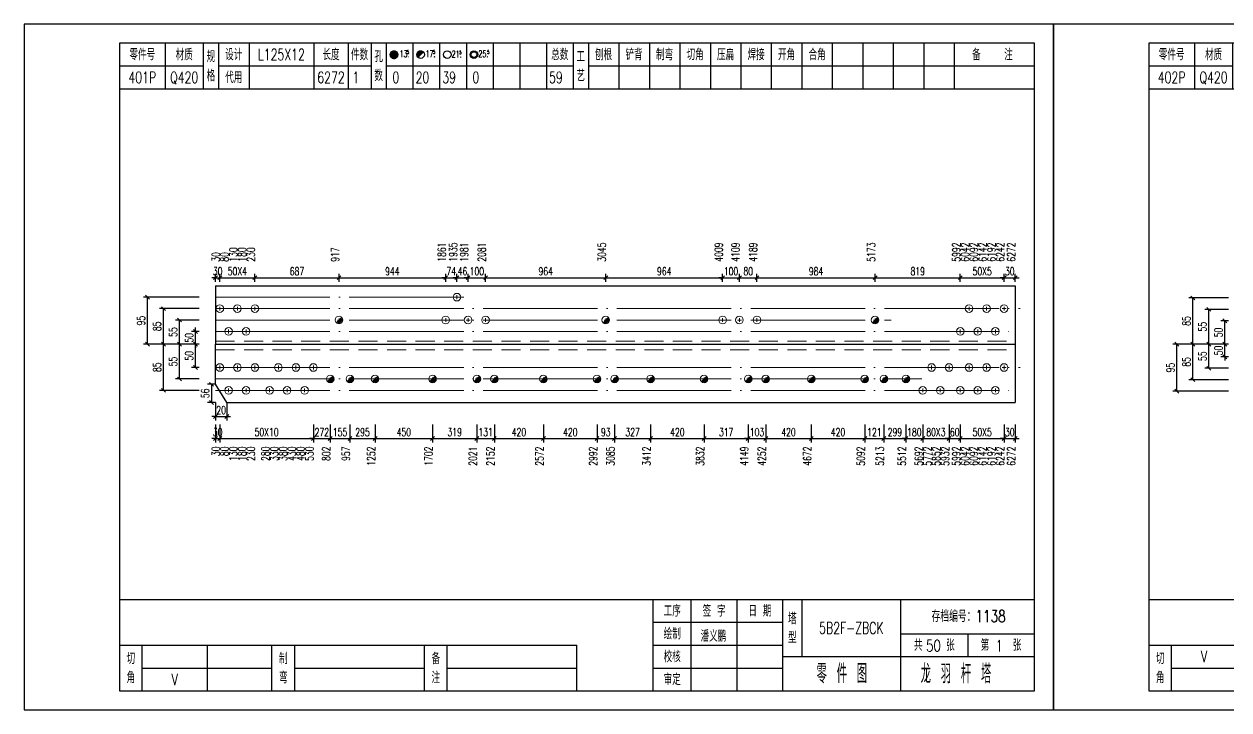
# Model space of a CAD drawing. Header units: millimetres. Extents: x 0 to 30240, y -10896 to -1348.
# Drawn here: x 0 to 316, y -3152.2 to -2972.2 of the extents above; entities that cross this region are included whole.
import ezdxf
from ezdxf.enums import TextEntityAlignment as Align

# ---------------------------------------------------------------- set-up
doc = ezdxf.new("R2010")
doc.units = ezdxf.units.MM
doc.header["$LTSCALE"] = 20
doc.header["$PDMODE"] = 1
doc.linetypes.add('DASHDOT2X', pattern=[1.75, 1.5, -0.125, 0, -0.125])
doc.linetypes.add('HIDDEN', pattern=[0.375, 0.25, -0.125])
for name, color, linetype, lineweight in [('1', 7, 'Continuous', 25), ('11', 3, 'Continuous', 13), ('2', 1, 'HIDDEN', 13), ('5', 1, 'Continuous', 13), ('7', 2, 'DASHDOT2X', 13)]:
    doc.layers.add(name, color=color, linetype=linetype, lineweight=lineweight)
doc.styles.get("Standard").update_dxf_attribs({"font": 'simplex', "width": 0.7, "bigfont": 'gbhzfs.shx'})
doc.styles.add('SYMBOL_TXT', font='txt.shx', dxfattribs={"width": 0.6})
doc.styles.add('TITLE_TXT', font='simplex.shx', dxfattribs={"width": 0.75, "height": 2.5, "bigfont": 'gbhzfs.shx'})
doc.dimstyles.get("Standard").update_dxf_attribs({"dimtxt": 2.1, "dimasz": 1, "dimexe": 1.05, "dimexo": 0, "dimgap": 0.63, "dimtad": 1, "dimzin": 0, "dimdsep": 46, "dimtxsty": 'standard', "dimblk": 'OBLIQUE', "dimblk1": 'OBLIQUE', "dimblk2": 'OBLIQUE', "dimcen": 0.09, "dimadec": 0, "dimazin": 0, "dimtfac": 1, "dimtdec": 1, "dimtix": 1, "dimtmove": 0, "dimatfit": 3, "dimfxl": 0, "dimtolj": 1, "dimtzin": 0, "dimarcsym": 0})
pattern_1 = [(0, (-3, 0), (0, 0.0125), [])]

# ---------------------------------------------------------------- blocks, each defined once
blk = doc.blocks.new('_Oblique')
at = {"color": 0, "linetype": 'ByBlock', "lineweight": -2}
blk.add_line((-0.5, -0.5), (0.5, 0.5), dxfattribs=at)
blk = doc.blocks.new('*D6797')
at = {"layer": '1', "color": 0, "lineweight": -2}
for p, q in [((314.95, -3056.16), (314.95, -3055.16)), ((315.95, -3056.16), (313.9, -3056.16)), ((314.95, -3059.49), (314.95, -3056.16)), ((315.95, -3059.49), (313.9, -3059.49)), ((314.95, -3059.49), (314.95, -3060.49))]:
    blk.add_line(p, q, dxfattribs=at)
at = {"layer": 'Defpoints', "color": 0}
for p in [(314.95, -3056.16), (315.95, -3056.16), (315.95, -3059.49)]:
    blk.add_point(p, dxfattribs=at)
at = {"layer": '1', "color": 0, "lineweight": -2}
for p, rotation in [((314.95, -3056.16), 270), ((314.95, -3059.49), 90)]:
    blk.add_blockref('_Oblique', p, dxfattribs=dict(at, rotation=rotation))
at = {"layer": '1', "color": 0, "insert": (313.27, -3057.83), "char_height": 2.1, "attachment_point": 5, "rotation": 90}
blk.add_mtext('\\A1;50', dxfattribs=at)
blk = doc.blocks.new('M12_HOLE')
h = blk.add_hatch()
h.set_pattern_fill('LINE', scale=0.1, style=0)
h.set_pattern_definition(pattern_1)
h.paths.add_polyline_path([(-5, 0, 1), (-1, 0, 1)])
at = {"color": 7}
blk.add_circle((-3, 0), 2, dxfattribs=at)
at = {"color": 7, "attachment_point": 1, "style": 'SYMBOL_TXT'}
for s, insert, char_height, width in [('13\\f??|b0|i0|c0|p54;.', (-0.12, 2.11), 3.5, 5.7075), ('5', (3.74, 2.26), 1.8, 2.9309)]:
    blk.add_mtext(s, dxfattribs=dict(at, insert=insert, char_height=char_height, width=width))
blk = doc.blocks.new('M16_HOLE')
h = blk.add_hatch()
h.set_pattern_fill('LINE', scale=0.1, style=0)
h.set_pattern_definition(pattern_1)
h.paths.add_polyline_path([(-1.59, 1.41, 0.668179), (-5, 0, 0.198912), (-4.41, -1.41)])
at = {"color": 7}
blk.add_circle((-3, 0), 2, dxfattribs=at)
at = {"color": 7, "attachment_point": 1, "style": 'SYMBOL_TXT'}
for s, insert, char_height, width in [('17.', (-0.44, 2.13), 3.5, 6.3164), ('5', (3.56, 2.25), 1.8, 1.822)]:
    blk.add_mtext(s, dxfattribs=dict(at, insert=insert, char_height=char_height, width=width))
blk = doc.blocks.new('M20_HOLE')
at = {"color": 7}
blk.add_circle((-3, 0), 2, dxfattribs=at)
at = {"color": 7, "attachment_point": 1, "style": 'SYMBOL_TXT'}
for s, insert, char_height, width in [('21.', (-0.69, 2.01), 3.5, 6.0735), ('5', (3.32, 2.01), 1.8, 1.4576)]:
    blk.add_mtext(s, dxfattribs=dict(at, insert=insert, char_height=char_height, width=width))
blk = doc.blocks.new('M24_HOLE')
at = {"color": 7}
for radius in [2, 1.5]:
    blk.add_circle((-3, 0), radius, dxfattribs=at)
at = {"color": 7, "attachment_point": 1, "style": 'SYMBOL_TXT'}
for s, insert, char_height, width in [('25.', (-0.69, 2.13), 3.5, 2.4294), ('5', (3.93, 2.25), 1.8, 1.9435)]:
    blk.add_mtext(s, dxfattribs=dict(at, insert=insert, char_height=char_height, width=width))
blk = doc.blocks.new('JgCard')
for p, q in [((270, 180), (0, 180)), ((0, 180), (0, 0)), ((270, 0), (270, 180)), ((265, 175), (25, 175)), ((25, 175), (25, 5)), ((37, 175), (37, 163)), ((47, 175), (47, 163)), ((51, 175), (51, 163)), ((59, 175), (59, 163)), ((76, 175), (76, 163)), ((85, 175), (85, 163)), ((91, 175), (91, 163)), ((95, 175), (95, 163)), ((102, 175), (102, 163)), ((109, 175), (109, 163)), ((116, 175), (116, 163)), ((123, 175), (123, 163)), ((130, 175), (130, 163)), ((137, 175), (137, 163)), ((144, 175), (144, 163)), ((148, 175), (148, 163)), ((156, 175), (156, 163)), ((164, 175), (164, 163)), ((172, 175), (172, 163)), ((180, 175), (180, 163)), ((188, 175), (188, 163)), ((196, 175), (196, 163)), ((204, 175), (204, 163)), ((212, 175), (212, 163)), ((220, 175), (220, 163)), ((228, 175), (228, 163)), ((236, 175), (236, 163)), ((244, 175), (244, 163)), ((265, 5), (265, 175)), ((25, 169), (47, 169)), ((51, 169), (91, 169)), ((95, 169), (144, 169)), ((148, 169), (265, 169)), ((25, 163), (265, 163)), ((25, 29), (265, 29)), ((165, 5), (165, 29)), ((175, 5), (175, 29)), ((187, 5), (187, 29)), ((199, 5), (199, 29)), ((204, 29), (204, 14)), ((230, 5), (230, 29)), ((165, 23), (199, 23)), ((230, 20), (265, 20)), ((247.5, 20), (247.5, 14)), ((25, 17), (145, 17)), ((31, 5), (31, 17)), ((48, 17), (48, 5)), ((65, 5), (65, 17)), ((71, 5), (71, 17)), ((105, 5), (105, 17)), ((111, 5), (111, 17)), ((145, 5), (145, 17)), ((165, 17), (199, 17)), ((199, 14), (265, 14)), ((31, 11), (65, 11)), ((71, 11), (105, 11)), ((111, 11), (145, 11)), ((165, 11), (199, 11)), ((25, 5), (265, 5)), ((0, 0), (270, 0))]:
    blk.add_line(p, q)
blk.add_lwpolyline([(96.03, 171.99, -1), (98.03, 171.99, -1)], format="xyb", close=True)
blk.add_point((145, 96))
at = {"xscale": 0.5, "yscale": 0.5, "zscale": 0.5}
for name, p in [('M12_HOLE', (98.53, 171.99)), ('M16_HOLE', (105.5, 172)), ('M20_HOLE', (112.5, 172)), ('M24_HOLE', (119.5, 172))]:
    blk.add_blockref(name, p, dxfattribs=at)
at = {"style": 'TITLE_TXT', "width": 0.75}
for s, height, p in [('存档编号：1138', 3.076, (238.02, 23.07)), ('潘义鹏', 3, (177.45, 17.91)), ('龙 羽 杆 塔', 5, (235.17, 6.97))]:
    blk.add_text(s, height=height, dxfattribs=at).set_placement(p)
at = {"attachment_point": 5, "style": 'TITLE_TXT'}
for s, insert, char_height, width in [('零件号', (31, 172), 3, 15), ('材质', (42, 172), 3, 8), ('长度', (80.5, 172), 3, 8), ('件数', (88, 172), 3, 6), ('总数', (140.5, 172), 3, 7), ('刨根', (152, 172), 3, 8), ('铲背', (160, 172), 3, 8), ('制弯', (168, 172), 3, 8), ('切角', (176, 172), 3, 8), ('焊接', (192, 172), 3, 8), ('开角', (200, 172), 3, 8), ('合角', (208, 172), 3, 8), ('备    注', (254, 172), 3, 22), ('规格', (49, 169), 3, 4), ('设计', (55, 172), 3, 8), ('孔数', (93, 169), 3, 4), ('工\\P艺', (146, 169), 3, 4), ('压扁', (184, 172), 3, 8), ('代用', (55, 166), 3, 8), ('工序', (170, 26), 3, 10), ('签 字', (181, 26), 3, 12), ('日 期', (193, 26), 3, 12), ('塔\\P型', (201.5, 21.5), 3, 5), ('绘制', (170, 20), 3, 10), ('校核', (170, 14), 3, 10), ('共    张', (238.75, 17), 3, 17.5), ('第    张', (256.25, 17), 3, 17.5), ('切\\P角', (28, 11), 3, 6), ('制\\P弯', (68, 11), 3, 6), ('备\\P注', (108, 11), 3, 6), ('审定', (170, 8), 3, 10), ('零 件 图', (214.5, 9.5), 5, 31)]:
    blk.add_mtext(s, dxfattribs=dict(at, insert=insert, char_height=char_height, width=width))
blk = doc.blocks.new('*D6831')
at = {"layer": '1', "color": 0, "lineweight": -2}
for p, q in [((44.95, -3052.83), (44.95, -3051.83)), ((45.95, -3052.83), (43.9, -3052.83)), ((44.95, -3056.16), (44.95, -3052.83)), ((45.95, -3056.16), (43.9, -3056.16)), ((44.95, -3056.16), (44.95, -3057.16))]:
    blk.add_line(p, q, dxfattribs=at)
at = {"layer": 'Defpoints', "color": 0}
for p in [(44.95, -3052.83), (45.95, -3052.83), (45.95, -3056.16)]:
    blk.add_point(p, dxfattribs=at)
at = {"layer": '1', "color": 0, "lineweight": -2}
for p, rotation in [((44.95, -3052.83), 270), ((44.95, -3056.16), 90)]:
    blk.add_blockref('_Oblique', p, dxfattribs=dict(at, rotation=rotation))
at = {"layer": '1', "color": 0, "insert": (43.27, -3054.5), "char_height": 2.1, "attachment_point": 5, "rotation": 90}
blk.add_mtext('\\A1;50', dxfattribs=at)
blk = doc.blocks.new('*D6835')
at = {"layer": '11', "color": 0, "lineweight": -2}
for p, q in [((50.2, -3071.49), (50.2, -3076.22)), ((53.18, -3071.49), (53.18, -3076.22)), ((50.2, -3075.17), (49.2, -3075.17)), ((50.2, -3075.17), (53.18, -3075.17)), ((53.18, -3075.17), (54.18, -3075.17))]:
    blk.add_line(p, q, dxfattribs=at)
at = {"layer": 'Defpoints', "color": 0}
for p in [(50.2, -3071.49), (53.18, -3071.49), (53.18, -3075.17)]:
    blk.add_point(p, dxfattribs=at)
at = {"layer": '11', "color": 0, "lineweight": -2}
blk.add_blockref('_Oblique', (50.2, -3075.17), dxfattribs=at)
at = {"layer": '11', "color": 0, "lineweight": -2, "rotation": 180}
blk.add_blockref('_Oblique', (53.18, -3075.17), dxfattribs=at)
at = {"layer": '11', "color": 0, "insert": (51.69, -3073.49), "char_height": 2.1, "attachment_point": 5}
blk.add_mtext('\\A1;20', dxfattribs=at)
blk = doc.blocks.new('*D6836')
at = {"layer": '11', "color": 0, "lineweight": -2}
for p, q in [((50.2, -3066.69), (48.1, -3066.69)), ((49.15, -3066.69), (49.15, -3071.49)), ((50.2, -3071.49), (48.1, -3071.49))]:
    blk.add_line(p, q, dxfattribs=at)
at = {"layer": 'Defpoints', "color": 0}
for p in [(50.2, -3066.69), (49.15, -3071.49), (50.2, -3071.49)]:
    blk.add_point(p, dxfattribs=at)
at = {"layer": '11', "color": 0, "lineweight": -2}
for p, rotation in [((49.15, -3066.69), 90), ((49.15, -3071.49), 270)]:
    blk.add_blockref('_Oblique', p, dxfattribs=dict(at, rotation=rotation))
at = {"layer": '11', "color": 0, "insert": (47.47, -3069.09), "char_height": 2.1, "attachment_point": 5, "rotation": 90}
blk.add_mtext('\\A1;56', dxfattribs=at)
blk = doc.blocks.new('*D6837')
at = {"layer": '11', "color": 0, "lineweight": -2}
for p, q in [((257.06, -3038.73), (256.06, -3038.73)), ((257.06, -3039.78), (257.06, -3037.68)), ((257.06, -3038.73), (260, -3038.73)), ((260, -3039.78), (260, -3037.68)), ((260, -3038.73), (261, -3038.73))]:
    blk.add_line(p, q, dxfattribs=at)
at = {"layer": 'Defpoints', "color": 0}
for p in [(257.06, -3039.78), (260, -3038.73), (260, -3039.78)]:
    blk.add_point(p, dxfattribs=at)
at = {"layer": '11', "color": 0, "lineweight": -2}
blk.add_blockref('_Oblique', (257.06, -3038.73), dxfattribs=at)
at = {"layer": '11', "color": 0, "lineweight": -2, "rotation": 180}
blk.add_blockref('_Oblique', (260, -3038.73), dxfattribs=at)
at = {"layer": '11', "color": 0, "insert": (258.53, -3037.05), "char_height": 2.1, "attachment_point": 5}
blk.add_mtext('\\A1;30', dxfattribs=at)
blk = doc.blocks.new('*D6842')
at = {"layer": '11', "color": 0, "lineweight": -2}
for p, q in [((183.23, -3038.73), (182.23, -3038.73)), ((183.23, -3039.78), (183.23, -3037.68)), ((183.23, -3038.73), (187.64, -3038.73)), ((187.64, -3039.78), (187.64, -3037.68)), ((187.64, -3038.73), (188.64, -3038.73))]:
    blk.add_line(p, q, dxfattribs=at)
at = {"layer": 'Defpoints', "color": 0}
for p in [(183.23, -3039.78), (187.64, -3038.73), (187.64, -3039.78)]:
    blk.add_point(p, dxfattribs=at)
at = {"layer": '11', "color": 0, "lineweight": -2}
blk.add_blockref('_Oblique', (183.23, -3038.73), dxfattribs=at)
at = {"layer": '11', "color": 0, "lineweight": -2, "rotation": 180}
blk.add_blockref('_Oblique', (187.64, -3038.73), dxfattribs=at)
at = {"layer": '11', "color": 0, "insert": (185.43, -3037.05), "char_height": 2.1, "attachment_point": 5}
blk.add_mtext('\\A1;100', dxfattribs=at)
blk = doc.blocks.new('*D6845')
at = {"layer": '11', "color": 0, "lineweight": -2}
for p, q in [((116.46, -3038.73), (115.46, -3038.73)), ((116.46, -3039.78), (116.46, -3037.68)), ((116.46, -3038.73), (121.06, -3038.73)), ((121.06, -3039.78), (121.06, -3037.68)), ((121.06, -3038.73), (122.06, -3038.73))]:
    blk.add_line(p, q, dxfattribs=at)
at = {"layer": 'Defpoints', "color": 0}
for p in [(116.46, -3039.78), (121.06, -3038.73), (121.06, -3039.78)]:
    blk.add_point(p, dxfattribs=at)
at = {"layer": '11', "color": 0, "lineweight": -2}
blk.add_blockref('_Oblique', (116.46, -3038.73), dxfattribs=at)
at = {"layer": '11', "color": 0, "lineweight": -2, "rotation": 180}
blk.add_blockref('_Oblique', (121.06, -3038.73), dxfattribs=at)
at = {"layer": '11', "color": 0, "insert": (118.76, -3037.05), "char_height": 2.1, "attachment_point": 5}
blk.add_mtext('\\A1;100', dxfattribs=at)
blk = doc.blocks.new('*D6846')
at = {"layer": '11', "color": 0, "lineweight": -2}
for p, q in [((113.52, -3038.73), (112.52, -3038.73)), ((113.52, -3039.78), (113.52, -3037.68)), ((113.52, -3038.73), (116.46, -3038.73)), ((116.46, -3039.78), (116.46, -3037.68)), ((116.46, -3038.73), (117.46, -3038.73))]:
    blk.add_line(p, q, dxfattribs=at)
at = {"layer": 'Defpoints', "color": 0}
for p in [(113.52, -3039.78), (116.46, -3038.73), (116.46, -3039.78)]:
    blk.add_point(p, dxfattribs=at)
at = {"layer": '11', "color": 0, "lineweight": -2}
blk.add_blockref('_Oblique', (113.52, -3038.73), dxfattribs=at)
at = {"layer": '11', "color": 0, "lineweight": -2, "rotation": 180}
blk.add_blockref('_Oblique', (116.46, -3038.73), dxfattribs=at)
at = {"layer": '11', "color": 0, "insert": (114.99, -3037.05), "char_height": 2.1, "attachment_point": 5}
blk.add_mtext('\\A1;46', dxfattribs=at)
blk = doc.blocks.new('*D6847')
at = {"layer": '11', "color": 0, "lineweight": -2}
for p, q in [((110.58, -3038.73), (109.58, -3038.73)), ((110.58, -3039.78), (110.58, -3037.68)), ((110.58, -3038.73), (113.52, -3038.73)), ((113.52, -3039.78), (113.52, -3037.68)), ((113.52, -3038.73), (114.52, -3038.73))]:
    blk.add_line(p, q, dxfattribs=at)
at = {"layer": 'Defpoints', "color": 0}
for p in [(110.58, -3039.78), (113.52, -3038.73), (113.52, -3039.78)]:
    blk.add_point(p, dxfattribs=at)
at = {"layer": '11', "color": 0, "lineweight": -2}
blk.add_blockref('_Oblique', (110.58, -3038.73), dxfattribs=at)
at = {"layer": '11', "color": 0, "lineweight": -2, "rotation": 180}
blk.add_blockref('_Oblique', (113.52, -3038.73), dxfattribs=at)
at = {"layer": '11', "color": 0, "insert": (112.05, -3037.05), "char_height": 2.1, "attachment_point": 5}
blk.add_mtext('\\A1;74', dxfattribs=at)
blk = doc.blocks.new('*D6851')
at = {"layer": '11', "color": 0, "lineweight": -2}
for p, q in [((50.2, -3038.73), (49.2, -3038.73)), ((50.2, -3039.78), (50.2, -3037.68)), ((50.2, -3038.73), (51.34, -3038.73)), ((51.34, -3039.78), (51.34, -3037.68)), ((51.34, -3038.73), (52.34, -3038.73))]:
    blk.add_line(p, q, dxfattribs=at)
at = {"layer": 'Defpoints', "color": 0}
for p in [(50.2, -3039.78), (51.34, -3038.73), (51.34, -3039.78)]:
    blk.add_point(p, dxfattribs=at)
at = {"layer": '11', "color": 0, "lineweight": -2}
blk.add_blockref('_Oblique', (50.2, -3038.73), dxfattribs=at)
at = {"layer": '11', "color": 0, "lineweight": -2, "rotation": 180}
blk.add_blockref('_Oblique', (51.34, -3038.73), dxfattribs=at)
at = {"layer": '11', "color": 0, "insert": (50.77, -3037.05), "char_height": 2.1, "attachment_point": 5}
blk.add_mtext('\\A1;30', dxfattribs=at)
blk = doc.blocks.new('*D6852')
at = {"layer": '11', "color": 0, "lineweight": -2}
for p, q in [((257.06, -3077.27), (257.06, -3081.99)), ((260, -3077.27), (260, -3081.99)), ((257.06, -3080.94), (256.06, -3080.94)), ((257.06, -3080.94), (260, -3080.94)), ((260, -3080.94), (261, -3080.94))]:
    blk.add_line(p, q, dxfattribs=at)
at = {"layer": 'Defpoints', "color": 0}
for p in [(257.06, -3077.27), (260, -3077.27), (260, -3080.94)]:
    blk.add_point(p, dxfattribs=at)
at = {"layer": '11', "color": 0, "lineweight": -2}
blk.add_blockref('_Oblique', (257.06, -3080.94), dxfattribs=at)
at = {"layer": '11', "color": 0, "lineweight": -2, "rotation": 180}
blk.add_blockref('_Oblique', (260, -3080.94), dxfattribs=at)
at = {"layer": '11', "color": 0, "insert": (258.53, -3079.26), "char_height": 2.1, "attachment_point": 5}
blk.add_mtext('\\A1;30', dxfattribs=at)
blk = doc.blocks.new('*D6854')
at = {"layer": '11', "color": 0, "lineweight": -2}
for p, q in [((242.62, -3077.27), (242.62, -3081.99)), ((245.56, -3077.27), (245.56, -3081.99)), ((242.62, -3080.94), (241.62, -3080.94)), ((242.62, -3080.94), (245.56, -3080.94)), ((245.56, -3080.94), (246.56, -3080.94))]:
    blk.add_line(p, q, dxfattribs=at)
at = {"layer": 'Defpoints', "color": 0}
for p in [(242.62, -3077.27), (245.56, -3077.27), (245.56, -3080.94)]:
    blk.add_point(p, dxfattribs=at)
at = {"layer": '11', "color": 0, "lineweight": -2}
blk.add_blockref('_Oblique', (242.62, -3080.94), dxfattribs=at)
at = {"layer": '11', "color": 0, "lineweight": -2, "rotation": 180}
blk.add_blockref('_Oblique', (245.56, -3080.94), dxfattribs=at)
at = {"layer": '11', "color": 0, "insert": (244.09, -3079.26), "char_height": 2.1, "attachment_point": 5}
blk.add_mtext('\\A1;60', dxfattribs=at)
blk = doc.blocks.new('*D6856')
at = {"layer": '11', "color": 0, "lineweight": -2}
for p, q in [((231.31, -3077.27), (231.31, -3081.99)), ((235.72, -3077.27), (235.72, -3081.99)), ((231.31, -3080.94), (230.31, -3080.94)), ((231.31, -3080.94), (235.72, -3080.94)), ((235.72, -3080.94), (236.72, -3080.94))]:
    blk.add_line(p, q, dxfattribs=at)
at = {"layer": 'Defpoints', "color": 0}
for p in [(231.31, -3077.27), (235.72, -3077.27), (235.72, -3080.94)]:
    blk.add_point(p, dxfattribs=at)
at = {"layer": '11', "color": 0, "lineweight": -2}
blk.add_blockref('_Oblique', (231.31, -3080.94), dxfattribs=at)
at = {"layer": '11', "color": 0, "lineweight": -2, "rotation": 180}
blk.add_blockref('_Oblique', (235.72, -3080.94), dxfattribs=at)
at = {"layer": '11', "color": 0, "insert": (233.51, -3079.26), "char_height": 2.1, "attachment_point": 5}
blk.add_mtext('\\A1;180', dxfattribs=at)
blk = doc.blocks.new('*D6861')
at = {"layer": '11', "color": 0, "lineweight": -2}
for p, q in [((189.94, -3077.27), (189.94, -3081.99)), ((194.54, -3077.27), (194.54, -3081.99)), ((189.94, -3080.94), (188.94, -3080.94)), ((189.94, -3080.94), (194.54, -3080.94)), ((194.54, -3080.94), (195.54, -3080.94))]:
    blk.add_line(p, q, dxfattribs=at)
at = {"layer": 'Defpoints', "color": 0}
for p in [(189.94, -3077.27), (194.54, -3077.27), (194.54, -3080.94)]:
    blk.add_point(p, dxfattribs=at)
at = {"layer": '11', "color": 0, "lineweight": -2}
blk.add_blockref('_Oblique', (189.94, -3080.94), dxfattribs=at)
at = {"layer": '11', "color": 0, "lineweight": -2, "rotation": 180}
blk.add_blockref('_Oblique', (194.54, -3080.94), dxfattribs=at)
at = {"layer": '11', "color": 0, "insert": (192.24, -3079.26), "char_height": 2.1, "attachment_point": 5}
blk.add_mtext('\\A1;103', dxfattribs=at)
blk = doc.blocks.new('*D6873')
at = {"layer": '11', "color": 0, "lineweight": -2}
for p, q in [((75.89, -3077.27), (75.89, -3081.99)), ((80.3, -3077.27), (80.3, -3081.99)), ((75.89, -3080.94), (74.89, -3080.94)), ((75.89, -3080.94), (80.3, -3080.94)), ((80.3, -3080.94), (81.3, -3080.94))]:
    blk.add_line(p, q, dxfattribs=at)
at = {"layer": 'Defpoints', "color": 0}
for p in [(75.89, -3077.27), (80.3, -3077.27), (80.3, -3080.94)]:
    blk.add_point(p, dxfattribs=at)
at = {"layer": '11', "color": 0, "lineweight": -2}
blk.add_blockref('_Oblique', (75.89, -3080.94), dxfattribs=at)
at = {"layer": '11', "color": 0, "lineweight": -2, "rotation": 180}
blk.add_blockref('_Oblique', (80.3, -3080.94), dxfattribs=at)
at = {"layer": '11', "color": 0, "insert": (78.09, -3079.26), "char_height": 2.1, "attachment_point": 5}
blk.add_mtext('\\A1;272', dxfattribs=at)
blk = doc.blocks.new('*D6875')
at = {"layer": '11', "color": 0, "lineweight": -2}
for p, q in [((50.2, -3077.27), (50.2, -3081.99)), ((51.34, -3077.27), (51.34, -3081.99)), ((50.2, -3080.94), (49.2, -3080.94)), ((50.2, -3080.94), (51.34, -3080.94)), ((51.34, -3080.94), (52.34, -3080.94))]:
    blk.add_line(p, q, dxfattribs=at)
at = {"layer": 'Defpoints', "color": 0}
for p in [(50.2, -3077.27), (51.34, -3077.27), (51.34, -3080.94)]:
    blk.add_point(p, dxfattribs=at)
at = {"layer": '11', "color": 0, "lineweight": -2}
blk.add_blockref('_Oblique', (50.2, -3080.94), dxfattribs=at)
at = {"layer": '11', "color": 0, "lineweight": -2, "rotation": 180}
blk.add_blockref('_Oblique', (51.34, -3080.94), dxfattribs=at)
at = {"layer": '11', "color": 0, "insert": (50.77, -3079.26), "char_height": 2.1, "attachment_point": 5}
blk.add_mtext('\\A1;30', dxfattribs=at)
blk = doc.blocks.new('M20')
for p, q in [((-0.5, 0), (0.5, 0)), ((0, -0.5), (0, 0.5))]:
    blk.add_line(p, q)
blk.add_circle((0, 0), 1)
blk = doc.blocks.new('M16')
for p, q in [((-0.71, -0.71), (0.71, 0.71)), ((-0.4, 0), (0.4, 0)), ((0, 0.4), (0, -0.4))]:
    blk.add_line(p, q)
blk.add_circle((0, 0), 1)
for radius in [0.8, 0.6, 0.4, 0.2]:
    blk.add_arc((0, 0), radius, 225, 45)

msp = doc.modelspace()

# ---------------------------------------------------------------- linework, layer by layer
at = {"layer": '1'}
for p, q in [((50.2, -3040.832), (260, -3040.832)), ((50.2, -3040.832), (50.2, -3056.162)), ((260, -3040.832), (260, -3071.492)), ((50.2, -3056.162), (260, -3056.162)), ((50.2, -3066.694), (50.2, -3056.162)), ((53.18, -3071.492), (50.2, -3066.694)), ((53.18, -3071.492), (260, -3071.492))]:
    msp.add_line(p, q, dxfattribs=at)
at = {"layer": '2'}
for p, q in [((50.2, -3055.363), (260, -3055.363)), ((50.2, -3057.634), (260, -3057.634))]:
    msp.add_line(p, q, dxfattribs=at)
at = {"layer": '7'}
for p, q in [((50.2, -3043.832), (117.721, -3043.832)), ((50.2, -3046.832), (261.26, -3046.832)), ((50.2, -3049.832), (227.428, -3049.832)), ((50.2, -3052.832), (258.96, -3052.832)), ((50.2, -3062.294), (261.26, -3062.294)), ((50.2, -3065.294), (235.51, -3065.294)), ((50.2, -3068.294), (258.96, -3068.294))]:
    msp.add_line(p, q, dxfattribs=at)

# ---------------------------------------------------------------- block references
at = {"layer": '1'}
for p in [(0, -3152.162), (270, -3152.162)]:
    msp.add_blockref('JgCard', p, dxfattribs=at)
at = {"layer": '5'}
for name, p in [('M20', (113.521, -3043.832)), ('M20', (51.34, -3046.832)), ('M20', (55.94, -3046.832)), ('M20', (60.54, -3046.832)), ('M20', (247.86, -3046.832)), ('M20', (252.46, -3046.832)), ('M20', (257.06, -3046.832)), ('M16', (82.6, -3049.832)), ('M20', (110.581, -3049.832)), ('M20', (116.461, -3049.832)), ('M20', (121.061, -3049.832)), ('M16', (152.578, -3049.832)), ('M20', (183.229, -3049.832)), ('M20', (187.639, -3049.832)), ('M20', (192.239, -3049.832)), ('M16', (223.228, -3049.832)), ('M20', (53.64, -3052.832)), ('M20', (58.24, -3052.832)), ('M20', (245.56, -3052.832)), ('M20', (250.16, -3052.832)), ('M20', (254.76, -3052.832)), ('M20', (51.34, -3062.294)), ('M20', (55.94, -3062.294)), ('M20', (60.54, -3062.294)), ('M20', (66.69, -3062.294)), ('M20', (71.29, -3062.294)), ('M20', (75.89, -3062.294)), ('M20', (238.02, -3062.294)), ('M20', (242.62, -3062.294)), ('M20', (247.86, -3062.294)), ('M20', (252.46, -3062.294)), ('M20', (257.06, -3062.294)), ('M16', (80.3, -3065.294)), ('M16', (85.46, -3065.294)), ('M16', (92.077, -3065.294)), ('M16', (107.129, -3065.294)), ('M16', (118.761, -3065.294)), ('M16', (123.361, -3065.294)), ('M16', (136.229, -3065.294)), ('M16', (150.278, -3065.294)), ('M16', (154.878, -3065.294)), ('M16', (164.326, -3065.294)), ('M16', (178.374, -3065.294)), ('M16', (189.939, -3065.294)), ('M16', (194.539, -3065.294)), ('M16', (206.471, -3065.294)), ('M16', (220.519, -3065.294)), ('M16', (225.528, -3065.294)), ('M16', (231.31, -3065.294)), ('M20', (53.64, -3068.294)), ('M20', (58.24, -3068.294)), ('M20', (64.39, -3068.294)), ('M20', (68.99, -3068.294)), ('M20', (73.59, -3068.294)), ('M20', (235.72, -3068.294)), ('M20', (240.32, -3068.294)), ('M20', (245.56, -3068.294)), ('M20', (250.16, -3068.294)), ('M20', (254.76, -3068.294))]:
    msp.add_blockref(name, p, dxfattribs=at)

# ---------------------------------------------------------------- texts
at = {"style": 'TITLE_TXT', "width": 0.75}
for s, p in [('50', (236.602, -3136.805)), ('1', (254.791, -3136.851))]:
    msp.add_text(s, height=3, dxfattribs=at).set_placement(p)
at = {"layer": '1', "width": 0.7}
for s, p in [('L125X12', (67.5, -2980.162)), ('401P', (31, -2986.162)), ('Q420', (42, -2986.162)), ('6272', (80.5, -2986.162)), ('1', (87, -2986.162)), ('0', (97.5, -2986.162)), ('20', (104.5, -2986.162)), ('39', (111.5, -2986.162)), ('0', (118.5, -2986.162)), ('59', (139.5, -2986.162)), ('402P', (301, -2986.162)), ('Q420', (312, -2986.162)), ('V', (309.5, -3138.162)), ('V', (39.5, -3144.162))]:
    msp.add_text(s, height=3, dxfattribs=at).set_placement(p, align=Align.MIDDLE_CENTER)
for s, p in [('1861', (110.595, -3034.532)), ('1935', (113.575, -3034.532)), ('1981', (116.482, -3034.532)), ('2081', (121.073, -3034.532)), ('3045', (152.598, -3034.532)), ('4009', (183.245, -3034.532)), ('4109', (187.66, -3034.532)), ('4189', (192.252, -3034.532)), ('5173', (223.249, -3034.532)), ('5992', (245.576, -3034.532)), ('6042', (247.876, -3034.532)), ('6092', (250.176, -3034.532)), ('6142', (252.476, -3034.532)), ('6192', (254.776, -3034.532)), ('6242', (257.094, -3034.532)), ('6272', (260, -3034.532)), ('30', (51.34, -3034.532)), ('80', (53.64, -3034.532)), ('130', (55.94, -3034.532)), ('180', (58.24, -3034.532)), ('230', (60.54, -3034.532)), ('917', (82.625, -3034.532))]:
    msp.add_text(s, height=2.1, rotation=90, dxfattribs=at).set_placement(p)
for s, p in [('30', (51.34, -3083.042)), ('80', (53.64, -3083.042)), ('130', (55.94, -3083.042)), ('180', (58.24, -3083.042)), ('230', (60.54, -3083.042)), ('280', (64.39, -3083.042)), ('330', (66.69, -3083.042)), ('380', (68.99, -3083.042)), ('430', (71.29, -3083.042)), ('480', (73.59, -3083.042)), ('530', (75.89, -3083.042)), ('802', (80.307, -3083.042)), ('957', (85.468, -3083.042)), ('1252', (92.089, -3083.042)), ('1702', (107.137, -3083.042)), ('2021', (118.775, -3083.042)), ('2152', (123.372, -3083.042)), ('2572', (136.241, -3083.042)), ('2992', (150.293, -3083.042)), ('3085', (154.888, -3083.042)), ('3412', (164.338, -3083.042)), ('3832', (178.384, -3083.042)), ('4149', (189.96, -3083.042)), ('4252', (194.549, -3083.042)), ('4672', (206.483, -3083.042)), ('5092', (220.531, -3083.042)), ('5213', (225.535, -3083.042)), ('5512', (231.319, -3083.042)), ('5692', (235.73, -3083.042)), ('5772', (238.03, -3083.042)), ('5852', (240.33, -3083.042)), ('5932', (242.637, -3083.042)), ('5992', (245.576, -3083.042)), ('6042', (247.876, -3083.042)), ('6092', (250.176, -3083.042)), ('6142', (252.476, -3083.042)), ('6192', (254.776, -3083.042)), ('6242', (257.094, -3083.042)), ('6272', (260, -3083.042))]:
    msp.add_text(s, height=2.1, rotation=90, dxfattribs=at).set_placement(p, align=Align.RIGHT)
at = {"layer": '1', "insert": (217, -3130.662), "char_height": 3, "width": 26, "attachment_point": 5}
msp.add_mtext('5B2F-ZBCK', dxfattribs=at)

# ---------------------------------------------------------------- dimensions: what is measured, and where the dimension line sits
at = {"layer": '1'}
for base, p1, p2, text in [((32.35, -3043.832), (45.95, -3056.162), (45.95, -3043.832), '95'), ((36.55, -3046.832), (45.95, -3056.162), (45.95, -3046.832), '85'), ((306.55, -3044.03), (315.95, -3056.162), (315.95, -3044.03), '85'), ((40.75, -3049.832), (45.95, -3056.162), (45.95, -3049.832), '55'), ((310.75, -3047.03), (315.95, -3056.162), (315.95, -3047.03), '55'), ((314.95, -3050.03), (315.95, -3056.162), (315.95, -3050.03), '50'), ((36.55, -3056.162), (45.95, -3068.294), (45.95, -3056.162), '85'), ((40.75, -3056.162), (45.95, -3065.294), (45.95, -3056.162), '55'), ((44.95, -3056.162), (45.95, -3062.294), (45.95, -3056.162), '50'), ((302.35, -3056.162), (315.95, -3068.492), (315.95, -3056.162), '95'), ((306.55, -3056.162), (315.95, -3065.492), (315.95, -3056.162), '85'), ((310.75, -3056.162), (315.95, -3062.492), (315.95, -3056.162), '55')]:
    msp.add_linear_dim(base=base, p1=p1, p2=p2, angle=90, text=text, dimstyle='standard', dxfattribs=at).render()
for base, p1, p2, picture, middle in [((44.95, -3052.832), (45.95, -3056.162), (45.95, -3052.832), '*D6831', (43.27, -3054.497)), ((314.95, -3056.162), (315.95, -3059.492), (315.95, -3056.162), '*D6797', (313.27, -3057.827))]:
    dim = msp.add_linear_dim(base=base, p1=p1, p2=p2, angle=90, text='50', dimstyle='standard', dxfattribs=at)
    dim.commit()
    dim.dimension.update_dxf_attribs({"geometry": picture, "text_midpoint": middle})
at = {"layer": '11'}
for base, p1, p2, text, picture, middle in [((51.34, -3038.732), (50.2, -3039.782), (51.34, -3039.782), '30', '*D6851', (50.77, -3037.052)), ((113.521, -3038.732), (110.581, -3039.782), (113.521, -3039.782), '74', '*D6847', (112.051, -3037.052)), ((116.461, -3038.732), (113.521, -3039.782), (116.461, -3039.782), '46', '*D6846', (114.991, -3037.052)), ((121.061, -3038.732), (116.461, -3039.782), (121.061, -3039.782), '100', '*D6845', (118.761, -3037.052)), ((187.639, -3038.732), (183.229, -3039.782), (187.639, -3039.782), '100', '*D6842', (185.434, -3037.052)), ((260, -3038.732), (257.06, -3039.782), (260, -3039.782), '30', '*D6837', (258.53, -3037.052)), ((53.18, -3075.167), (50.2, -3071.492), (53.18, -3071.492), '20', '*D6835', (51.69, -3073.487)), ((51.34, -3080.942), (50.2, -3077.267), (51.34, -3077.267), '30', '*D6875', (50.77, -3079.262)), ((80.3, -3080.942), (75.89, -3077.267), (80.3, -3077.267), '272', '*D6873', (78.095, -3079.262)), ((194.539, -3080.942), (189.939, -3077.267), (194.539, -3077.267), '103', '*D6861', (192.239, -3079.262)), ((235.72, -3080.942), (231.31, -3077.267), (235.72, -3077.267), '180', '*D6856', (233.515, -3079.262)), ((245.56, -3080.942), (242.62, -3077.267), (245.56, -3077.267), '60', '*D6854', (244.09, -3079.262)), ((260, -3080.942), (257.06, -3077.267), (260, -3077.267), '30', '*D6852', (258.53, -3079.262))]:
    dim = msp.add_linear_dim(base=base, p1=p1, p2=p2, text=text, dimstyle='standard', dxfattribs=at)
    dim.commit()
    dim.dimension.update_dxf_attribs({"geometry": picture, "text_midpoint": middle})
for base, p1, p2, text in [((60.54, -3038.732), (51.34, -3039.782), (60.54, -3039.782), '50X4'), ((82.6, -3038.732), (60.54, -3039.782), (82.6, -3039.782), '687'), ((110.581, -3038.732), (82.6, -3039.782), (110.581, -3039.782), '944'), ((152.578, -3038.732), (121.061, -3039.782), (152.578, -3039.782), '964'), ((183.229, -3038.732), (152.578, -3039.782), (183.229, -3039.782), '964'), ((192.239, -3038.732), (187.639, -3039.782), (192.239, -3039.782), '80'), ((223.228, -3038.732), (192.239, -3039.782), (223.228, -3039.782), '984'), ((245.56, -3038.732), (223.228, -3039.782), (245.56, -3039.782), '819'), ((257.06, -3038.732), (245.56, -3039.782), (257.06, -3039.782), '50X5'), ((75.89, -3080.942), (51.34, -3077.267), (75.89, -3077.267), '50X10'), ((85.46, -3080.942), (80.3, -3077.267), (85.46, -3077.267), '155'), ((92.077, -3080.942), (85.46, -3077.267), (92.077, -3077.267), '295'), ((107.129, -3080.942), (92.077, -3077.267), (107.129, -3077.267), '450'), ((118.761, -3080.942), (107.129, -3077.267), (118.761, -3077.267), '319'), ((123.361, -3080.942), (118.761, -3077.267), (123.361, -3077.267), '131'), ((136.229, -3080.942), (123.361, -3077.267), (136.229, -3077.267), '420'), ((150.278, -3080.942), (136.229, -3077.267), (150.278, -3077.267), '420'), ((154.878, -3080.942), (150.278, -3077.267), (154.878, -3077.267), '93'), ((164.326, -3080.942), (154.878, -3077.267), (164.326, -3077.267), '327'), ((178.374, -3080.942), (164.326, -3077.267), (178.374, -3077.267), '420'), ((189.939, -3080.942), (178.374, -3077.267), (189.939, -3077.267), '317'), ((206.471, -3080.942), (194.539, -3077.267), (206.471, -3077.267), '420'), ((220.519, -3080.942), (206.471, -3077.267), (220.519, -3077.267), '420'), ((225.528, -3080.942), (220.519, -3077.267), (225.528, -3077.267), '121'), ((231.31, -3080.942), (225.528, -3077.267), (231.31, -3077.267), '299'), ((242.62, -3080.942), (235.72, -3077.267), (242.62, -3077.267), '80X3'), ((257.06, -3080.942), (245.56, -3077.267), (257.06, -3077.267), '50X5')]:
    msp.add_linear_dim(base=base, p1=p1, p2=p2, text=text, dimstyle='standard', dxfattribs=at).render()
dim = msp.add_linear_dim(base=(49.15, -3071.492), p1=(50.2, -3066.694), p2=(50.2, -3071.492), angle=90, text='56', dimstyle='standard', dxfattribs=at)
dim.commit()
dim.dimension.update_dxf_attribs({"geometry": '*D6836', "text_midpoint": (47.47, -3069.093)})

doc.saveas('drawing.dxf')
